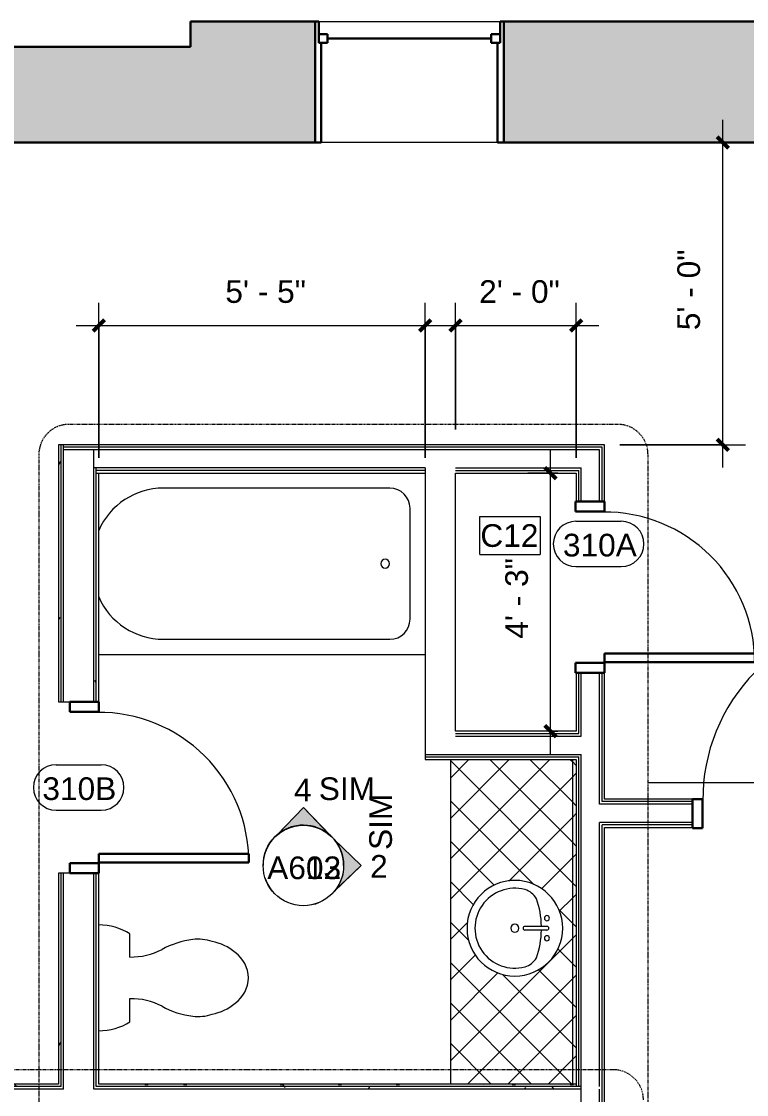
# Model space of a CAD drawing. Header units: inches. Extents: x -1176 to 1474, y -2632 to 978.
# Drawn here: x -765.6 to -621.6, y 600.9 to 813.9 of the extents above; entities that cross this region are included whole.
import ezdxf

# ---------------------------------------------------------------- set-up
doc = ezdxf.new("R2010")
doc.units = ezdxf.units.IN
doc.header["$MEASUREMENT"] = 0
doc.linetypes.add('Dash Dot 3_16_', pattern=[0.3125, 0.1875, -0.0625, 0, -0.0625])
for name, color, linetype, lineweight in [('A-ANNO-DIMS', 211, 'Continuous', 9), ('A-ANNO-DIMS-48', 211, 'Continuous', 9), ('A-ANNO-KEYN', 231, 'Continuous', 9), ('A-ANNO-SYMB', 150, 'Continuous', 9), ('A-DOOR', 31, 'Continuous', 18), ('A-DOOR-FRAM', 31, 'Continuous', 30), ('A-DOOR-IDEN', 31, 'Continuous', 9), ('A-GLAZ', 151, 'Continuous', 18), ('A-WALL', 113, 'Continuous', 18), ('A-WALL-PATT', 111, 'Continuous', 18), ('G-ANNO-SYMB', 111, 'Continuous', 9), ('I-WALL', 2, 'Continuous', 18), ('P-SANR-FIXT', 6, 'Continuous', 9), ('Q-CASE', 31, 'Continuous', 9)]:
    doc.layers.add(name, color=color, linetype=linetype, lineweight=lineweight)
doc.styles.add('Arial', font='arial.ttf', dxfattribs={"height": 4.5})
doc.styles.add('Swis721 Lt BT', font='swissl.ttf', dxfattribs={"height": 4.5})
doc.dimstyles.new('OTJ_-_3_32__Linear__1_2__Tolerance', dxfattribs={"dimscale": 12, "dimtxt": 4.748918, "dimasz": 0.1875, "dimexe": 0.375, "dimexo": 0.25, "dimgap": 0.25, "dimtad": 1, "dimdec": 1, "dimrnd": 0.5, "dimzin": 3, "dimdsep": 46, "dimlunit": 4, "dimtxsty": 'Swis721 Lt BT', "dimblk1": 'OBLIQUE', "dimblk2": 'OBLIQUE', "dimsah": 1, "dimcen": 0.09, "dimdle": 0.375, "dimazin": 0, "dimtfac": 1, "dimtdec": 4, "dimtix": 1, "dimtmove": 0, "dimatfit": 3, "dimfxl": 1, "dimtvp": 1, "dimfrac": 2, "dimtolj": 1, "dimtzin": 0, "dimarcsym": 2})
pattern_1 = [(0, (0, 0), (15.36, 3.84), [0.634, -10.886, 0.634, -10.886, -61.44]), (0, (0, 0), (15.36, 3.84), [-23.04, 0.634, -22.406, 0.634, -10.886, -26.88]), (0, (0, 0), (15.36, 3.84), [-57.6, 0.634, -7.046, 0.634, -18.566]), (120, (5.76, 1.92), (-11.005538, 11.38215), [0.634, -10.886, 0.634, -10.886, -61.44]), (120, (5.76, 1.92), (-11.005538, 11.38215), [-23.04, 0.634, -22.406, 0.634, -10.886, -26.88]), (120, (5.76, 1.92), (-11.005538, 11.38215), [-57.6, 0.634, -7.046, 0.634, -18.566]), (240, (7.68, 9.6), (-4.354462, -15.22215), [0.634, -10.886, 0.634, -10.886, -61.44]), (240, (7.68, 9.6), (-4.354462, -15.22215), [-23.04, 0.634, -22.406, 0.634, -10.886, -26.88]), (240, (7.68, 9.6), (-4.354462, -15.22215), [-57.6, 0.634, -7.046, 0.634, -18.566])]
pattern_2 = [(135, (620.638, 655.446), (-4.006467, -4.006467), []), (225, (620.638, 655.446), (4.006467, -4.006467), [])]

# ---------------------------------------------------------------- blocks, each defined once
blk = doc.blocks.new('Double Hung - side window 4_ X 4_6_-6972798-3rd Floor Construction')
at = {"layer": 'A-GLAZ', "color": 8, "lineweight": 30}
for p, q in [((-18.75, 12), (-18, 12)), ((-18, 7.75), (-18, 12)), ((18, 7.75), (18, 12)), ((18.75, 12), (18, 12)), ((-18, 9.5), (-18, 7.75)), ((-18, 9.5), (-16.25, 9.5)), ((-16.25, 9.5), (-16.25, 7.75)), ((-16.25, 8.625), (16.25, 8.625)), ((16.25, 9.5), (16.25, 7.75)), ((18, 9.5), (16.25, 9.5)), ((18, 9.5), (18, 7.75)), ((-18, 7.75), (-16.25, 7.75)), ((-18, 7.75), (-17.5, 7.75)), ((-17.5, -12), (-17.5, 7.75)), ((18, 7.75), (16.25, 7.75)), ((17.5, 7.75), (18, 7.75)), ((17.5, 7.75), (17.5, -12)), ((-17.5, -12), (-18.75, -12)), ((17.5, -12), (18.75, -12))]:
    blk.add_line(p, q, dxfattribs=at)
blk = doc.blocks.new('Single Flush - D2 2_6_ X 8_-8439169-3rd Floor Construction')
at = {"layer": 'A-DOOR', "lineweight": 30}
for p, q in [((13.15625, 33.8125), (13.15625, 4)), ((14.90625, 33.8125), (13.15625, 33.8125)), ((14.90625, 4), (14.90625, 33.8125)), ((13.15625, 4), (14.90625, 4))]:
    blk.add_line(p, q, dxfattribs=at)
at = {"layer": 'A-DOOR', "lineweight": 9}
blk.add_arc((14.90625, 4), 29.8125, 90, 180.5, dxfattribs=at)
at = {"layer": 'A-DOOR-FRAM'}
for p, q in [((-17, -1.75), (-17, 4)), ((-17, 4), (-15, 4)), ((-15, -1.75), (-15, 4)), ((15.000004, -1.75), (15.000004, 4)), ((15.000004, 4), (17.000004, 4)), ((17.000004, -1.75), (17.000004, 4)), ((-17, -1.75), (-15, -1.75)), ((15.000004, -1.75), (17.000004, -1.75))]:
    blk.add_line(p, q, dxfattribs=at)
blk = doc.blocks.new('Single Flush - D1 3_ X 8_-8249534-3rd Floor Construction')
at = {"layer": 'A-DOOR', "lineweight": 30}
for p, q in [((16.15625, 38.625), (16.15625, 2.8125)), ((17.90625, 38.625), (16.15625, 38.625)), ((17.90625, 2.8125), (17.90625, 38.625)), ((16.15625, 2.8125), (17.90625, 2.8125))]:
    blk.add_line(p, q, dxfattribs=at)
at = {"layer": 'A-DOOR', "lineweight": 9}
blk.add_arc((17.90625, 2.8125), 35.8125, 90, 180.5, dxfattribs=at)
at = {"layer": 'A-DOOR-FRAM'}
for p, q in [((-20, -2.9375), (-20, 2.8125)), ((-20, 2.8125), (-18, 2.8125)), ((-18, -2.9375), (-18, 2.8125)), ((18.000004, -2.9375), (18.000004, 2.8125)), ((18.000004, 2.8125), (20.000004, 2.8125)), ((20.000004, -2.9375), (20.000004, 2.8125)), ((-20, -2.9375), (-18, -2.9375)), ((18.000004, -2.9375), (20.000004, -2.9375))]:
    blk.add_line(p, q, dxfattribs=at)
blk = doc.blocks.new('Single Flush - D2 2_6_ X 8_-8252949-3rd Floor Construction')
at = {"layer": 'A-DOOR', "lineweight": 30}
for p, q in [((13.15625, 32.625), (13.15625, 2.8125)), ((14.90625, 32.625), (13.15625, 32.625)), ((14.90625, 2.8125), (14.90625, 32.625)), ((13.15625, 2.8125), (14.90625, 2.8125))]:
    blk.add_line(p, q, dxfattribs=at)
at = {"layer": 'A-DOOR', "lineweight": 9}
blk.add_arc((14.90625, 2.8125), 29.8125, 90, 180.5, dxfattribs=at)
at = {"layer": 'A-DOOR-FRAM'}
for p, q in [((-17, -2.9375), (-17, 2.8125)), ((-17, 2.8125), (-15, 2.8125)), ((-15, -2.9375), (-15, 2.8125)), ((15.000004, -2.9375), (15.000004, 2.8125)), ((15.000004, 2.8125), (17.000004, 2.8125)), ((17.000004, -2.9375), (17.000004, 2.8125)), ((-17, -2.9375), (-15, -2.9375)), ((15.000004, -2.9375), (17.000004, -2.9375))]:
    blk.add_line(p, q, dxfattribs=at)
blk = doc.blocks.new('C-Counter Top - ADJ HEIGHT-7915760-3rd Floor Construction')
at = {"layer": 'Q-CASE'}
h = blk.add_hatch(dxfattribs=at)
h.set_pattern_fill('FP_6', color=256, style=0, pattern_type=2)
h.set_pattern_definition(pattern_2)
h.paths.add_polyline_path([(17.67, -0.75), (17.67, 0), (-46.76, 0), (-46.76, -0.75), (16.92, -0.75)], flags=0)
h = blk.add_hatch(dxfattribs=at)
h.set_pattern_fill('FP_6', color=256, style=0, pattern_type=2)
h.set_pattern_definition(pattern_2)
h.paths.add_polyline_path([(17.67, -25), (17.67, -0.75), (-46.76, -0.75), (-46.74, -25), (-4.7, -25)], flags=0)
h.paths.add_polyline_path([(-3.76, -12.19), (-4, -14.3), (-4.7, -16.31), (-5.83, -18.11), (-7.34, -19.62), (-9.14, -20.75), (-11.15, -21.45), (-13.26, -21.69), (-15.38, -21.45), (-17.38, -20.75), (-19.19, -19.62), (-20.69, -18.11), (-21.82, -16.31), (-22.52, -14.3), (-22.76, -12.19), (-22.52, -10.08), (-21.82, -8.07), (-20.69, -6.27), (-19.19, -4.76), (-17.38, -3.63), (-15.38, -2.93), (-13.26, -2.69), (-11.15, -2.93), (-9.14, -3.63), (-7.34, -4.76), (-5.83, -6.27), (-4.7, -8.07), (-4, -10.08)], flags=0)
for p, q in [((-46.76, -0.75), (17.67, -0.75)), ((-46.76, -25), (17.67, -25))]:
    blk.add_line(p, q, dxfattribs=at)
blk = doc.blocks.new('Sink Vanity-Round - 19_ x 19_-V8-3rd Floor Construction')
at = {"layer": 'P-SANR-FIXT'}
for p, q in [((3.43, -9.73), (3.43, -5.36)), ((4.18, -9.73), (4.18, -5.36))]:
    blk.add_line(p, q, dxfattribs=at)
for centre, radius, start, end in [((3.81, -3.35), 9.5, 90, 270), ((3.81, -3.35), 7.93, 345.3071, 194.6929), ((3.81, -3.35), 9.5, 270, 90), ((3.81, -3.35), 0.812, 0, 180), ((3.81, -3.35), 0.812, 180, 0), ((0.05, -4.11), 4.12, 197.8096, 239.2073), ((3.81, -5.36), 0.375, 0, 180), ((7.56, -4.11), 4.12, 300.7927, 342.1904), ((3.81, 9.17), 17.81, 250.7914, 268.7933), ((3.81, 9.17), 17.81, 271.2067, 289.2086), ((1.81, -9.73), 0.5, 0, 180), ((1.81, -9.73), 0.5, 180, 0), ((3.81, -9.73), 0.375, 180, 0), ((5.81, -9.73), 0.5, 0, 180), ((5.81, -9.73), 0.5, 180, 0)]:
    blk.add_arc(centre, radius, start, end, dxfattribs=at)
blk = doc.blocks.new('P-Toilet-Floor-3D - Floor Mount-7330913-3rd Floor Construction')
at = {"layer": 'P-SANR-FIXT'}
for p, q in [((-8.7, -8.31), (-4.13, -8.31)), ((4.13, -8.31), (8.7, -8.31))]:
    blk.add_line(p, q, dxfattribs=at)
for centre, radius, start, end in [((0.69, -2.25), 11.19, 179.3948, 212.8527), ((-0.69, -2.25), 11.19, 327.1473, 0.6052), ((-17.85, -8.46), 13.72, 332.9997, 0.6089), ((17.85, -8.46), 13.72, 179.3911, 207.0003), ((9.41, -22.94), 17.16, 151.2397, 172.7867), ((-9.41, -22.94), 17.16, 7.2133, 28.7603), ((0.88, -21.86), 8.56, 172.7867, 198.8936), ((-0.88, -21.86), 8.56, 341.1064, 7.2133), ((2.68, -22.72), 10.08, 190.9157, 219.9319), ((-2.68, -22.72), 10.08, 320.0681, 349.0843), ((0.18, -25.42), 6.45, 215.8378, 268.4031), ((-0.18, -25.42), 6.45, 271.5969, 324.1622)]:
    blk.add_arc(centre, radius, start, end, dxfattribs=at)
blk = doc.blocks.new('Tub-Rectangular-3D - Tub-Rectangular-3D 3-6997158-3rd Floor Construction')
at = {"layer": 'P-SANR-FIXT'}
for p, q in [((21.09, 38.81), (-43.72, 38.81)), ((8.28, 35.81), (-36.72, 35.81)), ((-40.72, 31.81), (-40.72, 9.81)), ((-36.72, 5.81), (8.28, 5.81))]:
    blk.add_line(p, q, dxfattribs=at)
for centre, radius, start, end in [((-36.72, 31.81), 4, 90, 180), ((8.28, 21.81), 14, 23.5593, 90), ((-35.77, 20.81), 0.875, 90, 270), ((-35.77, 20.81), 0.875, 270, 90), ((8.28, 19.81), 14, 270, 336.4407), ((-36.72, 9.81), 4, 180, 270)]:
    blk.add_arc(centre, radius, start, end, dxfattribs=at)
blk = doc.blocks.new('Door Tag - Door Tag-41184-3rd Floor Construction')
at = {"layer": 'A-DOOR-IDEN'}
for p, q in [((-0.09375, 0.09375), (0.09375, 0.09375)), ((-0.09375, -0.09375), (0.09375, -0.09375))]:
    blk.add_line(p, q, dxfattribs=at)
for centre, start, end in [((-0.09375, 0), 90, 270), ((0.09375, 0), 270, 90)]:
    blk.add_arc(centre, 0.09375, start, end, dxfattribs=at)
blk = doc.blocks.new('Elevation - Filled Arrow 2-347888-3rd Floor Construction')
at = {"layer": 'G-ANNO-SYMB'}
blk.add_circle((0, 0), 0.1664, dxfattribs=at)
blk = doc.blocks.new('Elevation - Filled Arrow-151867-3rd Floor Construction')
at = {"layer": 'G-ANNO-SYMB'}
h = blk.add_hatch(color=256, dxfattribs=at)
edge = h.paths.add_edge_path(flags=0)
edge.add_line((0, 0.2393), (0.1103, 0.1247))
edge.add_arc((-0.0002, -0.0002), 0.1667, 48.498, 130.5571)
edge.add_line((-0.1085, 0.1265), (0, 0.2393))
for p, q in [((0, 0.2393), (-0.1085, 0.1265)), ((-0.1084, 0.1266), (0, 0.2393)), ((0, 0.2393), (-0.1084, 0.1266)), ((0, 0.2393), (0.11, 0.1249)), ((0.1103, 0.1247), (0, 0.2393))]:
    blk.add_line(p, q, dxfattribs=at)
blk.add_arc((-0.0002, -0.0002), 0.1667, 48.498, 130.5571, dxfattribs=at)
blk.add_ellipse((-0.0002, -0.0001), major_axis=(-0.1667, 0), ratio=0.999376, start_param=3.141593, end_param=6.283185, dxfattribs=at)
blk = doc.blocks.new('DIMBLOCK49-3rd Floor Construction')
at = {"layer": 'A-ANNO-DIMS-48'}
for p, q in [((-750.26, 727.25), (-750.26, 758.01)), ((-685.45, 727.25), (-685.45, 758.01)), ((-754.76, 753.51), (-680.95, 753.51)), ((-750.26, 753.51), (-750.26, 727.25)), ((-685.45, 753.51), (-685.45, 727.25))]:
    blk.add_line(p, q, dxfattribs=at)
at = {"layer": 'A-ANNO-DIMS-48', "lineweight": 50}
for p, q in [((-750.26, 753.51), (-749.13, 754.64)), ((-685.45, 753.51), (-684.32, 754.64)), ((-750.26, 753.51), (-751.38, 752.39)), ((-685.45, 753.51), (-686.57, 752.39))]:
    blk.add_line(p, q, dxfattribs=at)
at = {"layer": 'A-ANNO-DIMS-48', "color": 0, "insert": (-725.13, 762.52), "char_height": 4.5, "width": 17.4579, "attachment_point": 1, "line_spacing_factor": 1.005062, "style": 'Swis721 Lt BT'}
blk.add_mtext('5\' - 5"', dxfattribs=at)
blk = doc.blocks.new('_Oblique')
at = {"color": 0, "linetype": 'ByBlock', "lineweight": -2}
blk.add_line((-0.5, -0.5), (0.5, 0.5), dxfattribs=at)
blk = doc.blocks.new('DIMBLOCK50-3rd Floor Construction')
at = {"layer": 'A-ANNO-DIMS-48'}
for p, q in [((-679.45, 732.87), (-679.45, 758.01)), ((-655.45, 727.25), (-655.45, 758.01)), ((-683.95, 753.51), (-650.95, 753.51)), ((-679.45, 753.51), (-679.45, 732.87)), ((-655.45, 753.51), (-655.45, 727.25))]:
    blk.add_line(p, q, dxfattribs=at)
at = {"layer": 'A-ANNO-DIMS-48', "lineweight": 50}
for p, q in [((-679.45, 753.51), (-678.32, 754.64)), ((-655.45, 753.51), (-654.32, 754.64)), ((-679.45, 753.51), (-680.57, 752.39)), ((-655.45, 753.51), (-656.57, 752.39))]:
    blk.add_line(p, q, dxfattribs=at)
at = {"layer": 'A-ANNO-DIMS-48', "color": 0, "insert": (-674.72, 762.52), "char_height": 4.5, "width": 17.4579, "attachment_point": 1, "line_spacing_factor": 1.005062, "style": 'Swis721 Lt BT'}
blk.add_mtext('2\' - 0"', dxfattribs=at)
blk = doc.blocks.new('DIMBLOCK51-3rd Floor Construction')
at = {"layer": 'A-ANNO-DIMS-48'}
for p, q in [((-626.36, 725.37), (-626.36, 794.37)), ((-624.95, 789.87), (-630.86, 789.87)), ((-626.36, 789.87), (-624.95, 789.87)), ((-646.82, 729.87), (-621.86, 729.87)), ((-626.36, 729.87), (-646.82, 729.87))]:
    blk.add_line(p, q, dxfattribs=at)
at = {"layer": 'A-ANNO-DIMS-48', "lineweight": 50}
for p, q in [((-626.36, 789.87), (-627.49, 791)), ((-626.36, 789.87), (-625.24, 788.75)), ((-626.36, 729.87), (-627.49, 731)), ((-626.36, 729.87), (-625.24, 728.75))]:
    blk.add_line(p, q, dxfattribs=at)
at = {"layer": 'A-ANNO-DIMS-48', "color": 0, "insert": (-635.37, 752.6), "char_height": 4.5, "width": 17.4579, "attachment_point": 1, "rotation": 90, "line_spacing_factor": 1.005062, "style": 'Swis721 Lt BT'}
blk.add_mtext('5\' - 0"', dxfattribs=at)
blk = doc.blocks.new('DIMBLOCK52-3rd Floor Construction')
at = {"layer": 'A-ANNO-DIMS-48'}
for p, q in [((-660.53, 668.52), (-660.53, 728.75)), ((-659.13, 724.25), (-665.03, 724.25)), ((-660.53, 724.25), (-659.13, 724.25)), ((-659.13, 673.02), (-665.03, 673.02)), ((-660.53, 673.02), (-659.13, 673.02))]:
    blk.add_line(p, q, dxfattribs=at)
at = {"layer": 'A-ANNO-DIMS-48', "lineweight": 50}
for p, q in [((-660.53, 724.25), (-661.66, 725.37)), ((-660.53, 724.25), (-659.41, 723.12)), ((-660.53, 673.02), (-661.66, 674.15)), ((-660.53, 673.02), (-659.41, 671.9))]:
    blk.add_line(p, q, dxfattribs=at)
at = {"layer": 'A-ANNO-DIMS-48', "color": 0, "insert": (-669.54, 691.36), "char_height": 4.5, "width": 17.4579, "attachment_point": 1, "rotation": 90, "line_spacing_factor": 1.005062, "style": 'Swis721 Lt BT'}
blk.add_mtext('4\' - 3"', dxfattribs=at)
blk = doc.blocks.new('Keynote Tag - Keynote Number - Boxed-135510-3rd Floor Construction')
at = {"layer": 'A-ANNO-KEYN'}
for p, q in [((-0.125, -0.0792), (-0.125, 0.0781)), ((-0.125, 0.0781), (0.125, 0.0781)), ((0.125, 0.0781), (0.125, -0.0792)), ((-0.125, -0.0792), (0.125, -0.0792))]:
    blk.add_line(p, q, dxfattribs=at)

msp = doc.modelspace()

# ---------------------------------------------------------------- hatches: boundary and pattern name
at = {"layer": 'A-WALL-PATT', "lineweight": 9}
h = msp.add_hatch(color=7, dxfattribs=at)
h.paths.add_polyline_path([(-611.77, 789.87), (-575.57, 789.87), (-575.57, 813.87), (-669.82, 813.87), (-669.82, 789.87)], flags=0)
h.paths.add_polyline_path([(-707.32, 789.87), (-707.32, 813.87), (-732.06, 813.87), (-732.06, 789.87)], flags=0)
h = msp.add_hatch(color=7, dxfattribs=at)
h.paths.add_polyline_path([(-761.29, 789.87), (-732.06, 789.87), (-732.06, 808.87), (-786.07, 808.87), (-786.07, 789.87)], flags=0)
h.paths.add_polyline_path([(-868.76, 789.87), (-823.57, 789.87), (-823.57, 808.87), (-872.06, 808.87), (-872.06, 789.87)], flags=0)
h = msp.add_hatch(dxfattribs=at)
h.set_pattern_fill('FP_1', color=256, style=0, pattern_type=2)
h.set_pattern_definition(pattern_1)
h.paths.add_polyline_path([(-757.76, 602.97), (-757.76, 644.84), (-758.26, 644.84), (-758.26, 602.97)], flags=0)
h.paths.add_polyline_path([(-758.26, 678.84), (-757.76, 678.84), (-757.76, 729.87), (-758.26, 729.87), (-758.26, 694.53)], flags=0)
h = msp.add_hatch(dxfattribs=at)
h.set_pattern_fill('FP_1', color=256, style=0, pattern_type=2)
h.set_pattern_definition(pattern_1)
h.paths.add_polyline_path([(-750.76, 601.97), (-750.76, 644.84), (-751.26, 644.84), (-751.26, 601.97)], flags=0)
h.paths.add_polyline_path([(-750.76, 678.84), (-750.76, 725.25), (-751.26, 725.25), (-751.26, 678.84)], flags=0)
h = msp.add_hatch(dxfattribs=at)
h.set_pattern_fill('FP_1', color=256, style=0, pattern_type=2)
h.set_pattern_definition(pattern_1)
h.paths.add_polyline_path([(-910.81, 602.47), (-757.76, 602.47), (-757.76, 602.97), (-1015.06, 602.97), (-1015.06, 602.47)], flags=0)
h = msp.add_hatch(dxfattribs=at)
h.set_pattern_fill('FP_1', color=256, style=0, pattern_type=2)
h.set_pattern_definition(pattern_1)
h.paths.add_polyline_path([(-655.45, 602.47), (-655.45, 602.97), (-750.26, 602.97), (-750.26, 602.47), (-686.53, 602.47)], flags=0)
h = msp.add_hatch(dxfattribs=at)
h.set_pattern_fill('FP_1', color=256, style=0, pattern_type=2)
h.set_pattern_definition(pattern_1)
h.paths.add_polyline_path([(-779.98, 601.97), (-757.26, 601.97), (-757.26, 602.47), (-1015.06, 602.47), (-1015.06, 601.97), (-798.67, 601.97)], flags=0)
h = msp.add_hatch(dxfattribs=at)
h.set_pattern_fill('FP_1', color=256, style=0, pattern_type=2)
h.set_pattern_definition(pattern_1)
h.paths.add_polyline_path([(-750.26, 601.97), (-654.45, 601.97), (-654.45, 602.47), (-750.76, 602.47), (-750.76, 601.97)], flags=0)

# ---------------------------------------------------------------- linework, layer by layer
at = {"layer": 'A-ANNO-SYMB', "linetype": 'Dash Dot 3_16_'}
for p, q in [((-647.19, 733.91), (-756.18, 733.91)), ((-762.18, 727.91), (-762.18, 597.78)), ((-641.19, 597.78), (-641.19, 727.91)), ((-648.1, 605.82), (-778.52, 605.82))]:
    msp.add_line(p, q, dxfattribs=at)
at = {"layer": 'A-ANNO-SYMB'}
msp.add_line((-641.19, 662.84), (-612.39, 662.84), dxfattribs=at)
at = {"layer": 'A-ANNO-SYMB', "linetype": 'Dash Dot 3_16_'}
for centre, start, end in [((-756.18, 727.91), 90, 180), ((-647.19, 727.91), 0, 90), ((-648.1, 599.82), 0, 90)]:
    msp.add_arc(centre, 6, start, end, dxfattribs=at)
at = {"layer": 'A-WALL', "color": 8, "lineweight": 30}
for p, q in [((-707.32, 813.87), (-732.06, 813.87)), ((-732.06, 813.87), (-732.06, 808.87)), ((-707.32, 789.87), (-707.32, 813.87)), ((-669.82, 813.87), (-669.82, 789.87)), ((-669.82, 813.87), (-568.57, 813.87)), ((-732.06, 808.87), (-786.07, 808.87)), ((-786.07, 789.87), (-707.32, 789.87)), ((-669.82, 789.87), (-601.07, 789.87))]:
    msp.add_line(p, q, dxfattribs=at)
at = {"layer": 'A-WALL', "lineweight": 9}
for p, q in [((-707.32, 813.87), (-669.82, 813.87)), ((-669.82, 789.87), (-707.32, 789.87))]:
    msp.add_line(p, q, dxfattribs=at)
at = {"layer": 'A-WALL'}
for p, q in [((-757.76, 678.84), (-757.76, 729.87)), ((-757.26, 678.84), (-757.26, 729.87)), ((-650.32, 729.37), (-757.26, 729.37)), ((-650.82, 728.87), (-757.26, 728.87)), ((-751.26, 678.84), (-751.26, 728.87)), ((-650.82, 718.6), (-650.82, 728.87)), ((-650.32, 718.6), (-650.32, 729.37)), ((-685.45, 725.25), (-751.26, 725.25)), ((-750.76, 678.84), (-750.76, 725.25)), ((-685.45, 724.75), (-750.76, 724.75)), ((-750.76, 724.25), (-750.26, 724.25)), ((-685.45, 725.25), (-685.45, 667.4)), ((-679.45, 725.25), (-654.45, 725.25)), ((-679.45, 724.75), (-654.95, 724.75)), ((-679.45, 673.02), (-679.45, 724.25)), ((-654.95, 718.6), (-654.95, 724.75)), ((-654.45, 718.6), (-654.45, 725.25)), ((-654.95, 672.52), (-654.95, 684.6)), ((-654.45, 672.02), (-654.45, 684.6)), ((-650.82, 658.52), (-650.82, 684.6)), ((-650.32, 659.02), (-650.32, 684.6)), ((-679.45, 672.52), (-654.95, 672.52)), ((-679.45, 672.02), (-654.45, 672.02)), ((-685.45, 668.4), (-654.45, 668.4)), ((-685.45, 667.9), (-654.95, 667.9)), ((-685.45, 667.4), (-679.45, 667.4)), ((-654.95, 602.47), (-654.95, 667.9)), ((-654.45, 499.06), (-654.45, 668.4)), ((-632.39, 658.52), (-650.82, 658.52)), ((-632.39, 659.02), (-650.32, 659.02)), ((-632.39, 654.9), (-650.82, 654.9)), ((-650.82, 602.47), (-650.82, 654.9)), ((-650.32, 491.75), (-650.32, 654.4)), ((-632.39, 654.4), (-650.32, 654.4)), ((-757.76, 602.47), (-757.76, 644.84)), ((-757.26, 601.97), (-757.26, 644.84)), ((-751.26, 601.97), (-751.26, 644.84)), ((-750.76, 602.47), (-750.76, 644.84)), ((-655.45, 602.97), (-655.45, 602.47)), ((-757.76, 602.47), (-1015.06, 602.47)), ((-757.26, 601.97), (-1015.06, 601.97)), ((-654.45, 601.97), (-751.26, 601.97)), ((-654.45, 602.47), (-750.76, 602.47)), ((-650.82, 491.75), (-650.82, 601.97))]:
    msp.add_line(p, q, dxfattribs=at)
at = {"layer": 'I-WALL'}
for p, q in [((-649.82, 729.87), (-758.26, 729.87)), ((-758.26, 729.87), (-758.26, 678.84)), ((-649.82, 718.6), (-649.82, 729.87)), ((-750.26, 724.25), (-685.45, 724.25)), ((-750.26, 678.84), (-750.26, 724.25)), ((-679.45, 724.25), (-655.45, 724.25)), ((-655.45, 724.25), (-655.45, 718.6)), ((-655.45, 718.6), (-649.82, 718.6)), ((-655.45, 684.6), (-655.45, 673.02)), ((-649.82, 684.6), (-655.45, 684.6)), ((-649.82, 659.52), (-649.82, 684.6)), ((-758.26, 678.84), (-750.26, 678.84)), ((-655.45, 673.02), (-679.45, 673.02)), ((-679.45, 667.4), (-655.45, 667.4)), ((-655.45, 667.4), (-655.45, 602.97)), ((-632.39, 659.52), (-649.82, 659.52)), ((-632.39, 653.9), (-632.39, 659.52)), ((-649.82, 491.75), (-649.82, 653.9)), ((-649.82, 653.9), (-632.39, 653.9)), ((-758.26, 644.84), (-758.26, 602.97)), ((-750.26, 644.84), (-758.26, 644.84)), ((-750.26, 602.97), (-750.26, 644.84)), ((-758.26, 602.97), (-1004.06, 602.97)), ((-655.45, 602.97), (-750.26, 602.97))]:
    msp.add_line(p, q, dxfattribs=at)

# ---------------------------------------------------------------- block references
at = {"layer": 'A-ANNO-KEYN', "xscale": 47.99999999999997, "yscale": 47.99999999999997, "zscale": 47.99999999999997}
msp.add_blockref('Keynote Tag - Keynote Number - Boxed-135510-3rd Floor Construction', (-668.59, 711.86), dxfattribs=at)
at = {"layer": 'A-DOOR', "rotation": 269.9999999999999}
for name, p in [('Single Flush - D2 2_6_ X 8_-8252949-3rd Floor Construction', (-652.63, 701.6)), ('Single Flush - D2 2_6_ X 8_-8439169-3rd Floor Construction', (-754.26, 661.84))]:
    msp.add_blockref(name, p, dxfattribs=at)
at = {"layer": 'A-DOOR'}
msp.add_blockref('Single Flush - D1 3_ X 8_-8249534-3rd Floor Construction', (-612.39, 656.71), dxfattribs=at)
at = {"layer": 'A-DOOR-IDEN', "xscale": 47.99999999999997, "yscale": 47.99999999999997, "zscale": 47.99999999999997}
for p in [(-651, 710.18), (-754.26, 661.84)]:
    msp.add_blockref('Door Tag - Door Tag-41184-3rd Floor Construction', p, dxfattribs=at)
at = {"layer": 'A-GLAZ'}
msp.add_blockref('Double Hung - side window 4_ X 4_6_-6972798-3rd Floor Construction', (-688.57, 801.87), dxfattribs=at)
at = {"layer": 'G-ANNO-SYMB', "xscale": 47.99999999999997, "yscale": 47.99999999999997, "zscale": 47.99999999999997}
for name, p in [('Elevation - Filled Arrow-151867-3rd Floor Construction', (-709.64, 646.36)), ('Elevation - Filled Arrow 2-347888-3rd Floor Construction', (-709.64, 646.36)), ('Elevation - Filled Arrow 2-347888-3rd Floor Construction', (-709.63, 646.36))]:
    msp.add_blockref(name, p, dxfattribs=at)
at = {"layer": 'G-ANNO-SYMB', "extrusion": (0, 0, -1), "xscale": 47.99999999999997, "yscale": 47.99999999999997, "zscale": 47.99999999999997, "rotation": 90.00000000000038}
msp.add_blockref('Elevation - Filled Arrow-151867-3rd Floor Construction', (709.63, 646.36), dxfattribs=at)
at = {"layer": 'P-SANR-FIXT'}
for name, p, rotation in [('Tub-Rectangular-3D - Tub-Rectangular-3D 3-6997158-3rd Floor Construction', (-729.17, 727.06), 180), ('Sink Vanity-Round - 19_ x 19_-V8-3rd Floor Construction', (-670.99, 630.09), 89.9999999999997), ('P-Toilet-Floor-3D - Floor Mount-7330913-3rd Floor Construction', (-752.39, 624.05), 89.99999999999955)]:
    msp.add_blockref(name, p, dxfattribs=dict(at, rotation=rotation))
at = {"layer": 'Q-CASE', "rotation": 269.9999999999997}
msp.add_blockref('C-Counter Top - ADJ HEIGHT-7915760-3rd Floor Construction', (-655.45, 620.64), dxfattribs=at)

# ---------------------------------------------------------------- texts
at = {"layer": 'A-ANNO-KEYN', "insert": (-674.49, 714.09), "char_height": 4.5, "width": 14.0895, "attachment_point": 1, "style": 'Arial'}
msp.add_mtext('C12', dxfattribs=at)
at = {"layer": 'A-DOOR-IDEN', "char_height": 4.5, "attachment_point": 1, "style": 'Swis721 Lt BT'}
for s, insert, width in [('310A', (-658.09, 712.19), 16.968), ('310B', (-761.47, 663.85), 17.271)]:
    msp.add_mtext(s, dxfattribs=dict(at, insert=insert, width=width))
at = {"layer": 'G-ANNO-SYMB', "char_height": 4.5, "attachment_point": 1}
for s, insert, width, style in [('4', (-711.5, 663.56), 4.0905, 'Swis721 Lt BT'), ('SIM', (-706.57, 663.84), 12.8775, 'Swis721 Lt BT'), ('A603', (-716.82, 648.14), 17.877, 'Arial'), ('A612', (-716.82, 648.14), 17.877, 'Arial'), ('2', (-696.38, 648.43), 4.0905, 'Swis721 Lt BT')]:
    msp.add_mtext(s, dxfattribs=dict(at, insert=insert, width=width, style=style))
at = {"layer": 'G-ANNO-SYMB', "insert": (-696.55, 649.43), "char_height": 4.5, "width": 12.8775, "attachment_point": 1, "rotation": 90, "style": 'Swis721 Lt BT'}
msp.add_mtext('SIM', dxfattribs=at)

# ---------------------------------------------------------------- dimensions: what is measured, and where the dimension line sits
at = {"layer": 'A-ANNO-DIMS'}
for base, p1, p2, override, picture, middle in [((-626.36, 789.87), (-649.82, 729.87), (-627.95, 789.87), {"dimpost": '<>', "dimfxl": 63.861314}, 'DIMBLOCK51-3rd Floor Construction', (-631.67, 759.87)), ((-660.53, 724.25), (-662.13, 673.02), (-662.13, 724.25), {"dimpost": '<>', "dimfxl": 51.223915}, 'DIMBLOCK52-3rd Floor Construction', (-665.85, 698.64))]:
    dim = msp.add_linear_dim(base=base, p1=p1, p2=p2, angle=90, dimstyle='OTJ_-_3_32__Linear__1_2__Tolerance', override=override, dxfattribs=at)
    dim.commit()
    dim.dimension.update_dxf_attribs({"geometry": picture, "text_midpoint": middle})
for base, p1, p2, override, picture, middle in [((-685.45, 753.51), (-750.26, 724.25), (-685.45, 724.25), {"dimpost": '<>', "dimfxl": 64.8125}, 'DIMBLOCK49-3rd Floor Construction', (-717.85, 758.83)), ((-655.45, 753.51), (-679.45, 729.87), (-655.45, 724.25), {"dimpost": '<>', "dimfxl": 24.650368}, 'DIMBLOCK50-3rd Floor Construction', (-667.45, 758.83))]:
    dim = msp.add_linear_dim(base=base, p1=p1, p2=p2, dimstyle='OTJ_-_3_32__Linear__1_2__Tolerance', override=override, dxfattribs=at)
    dim.commit()
    dim.dimension.update_dxf_attribs({"geometry": picture, "text_midpoint": middle})

doc.saveas('drawing.dxf')
